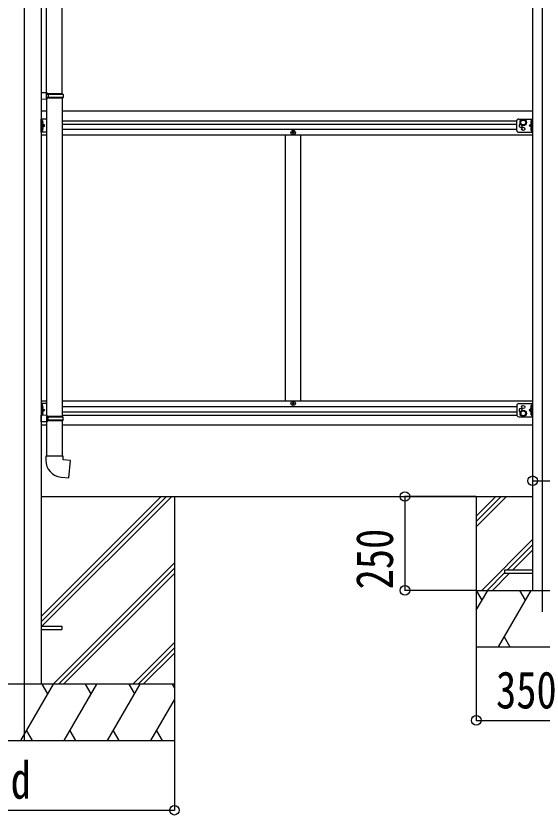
# Model space of a CAD drawing. Units: millimetres, scale not verified. Extents: x -12615 to 12615, y -8910 to 8910.
# Drawn here: x -911 to 490, y -5439 to -3310 of the extents above; entities that cross this region are included whole.
import ezdxf
from ezdxf.enums import TextEntityAlignment as Align

# ---------------------------------------------------------------- set-up
doc = ezdxf.new("R2010")
doc.units = ezdxf.units.MM
doc.header["$LTSCALE"] = 40
for name, color, linetype in [('0-3_YKK_12', 2, 'Continuous'), ('0-4_YKK_13', 4, 'Continuous'), ('0-5_YKK_A1', 4, 'Continuous'), ('0-6_YKK_D', 6, 'Continuous')]:
    doc.layers.add(name, color=color, linetype=linetype)
doc.styles.add('ＭＳ ゴシック', font='')
doc.styles.get('ＭＳ ゴシック').set_extended_font_data('MS Gothic')

msp = doc.modelspace()

# ---------------------------------------------------------------- linework, layer by layer
at = {"layer": '0-3_YKK_12'}
msp.add_line((489.71, -2470.49), (489.71, -4897.35), dxfattribs=at)
msp.add_lwpolyline([(-888.79, -2066.08), (-888.79, -4990.49), (-888.79, -5240.49)], dxfattribs=at)
at = {"layer": '0-4_YKK_13'}
for p, q in [((-829.59, -3515.11), (-829.59, -2672.97)), ((-787.59, -3517.67), (-787.59, -2670.41)), ((-827.59, -3515.17), (-843.59, -3514.7)), ((-843.59, -3514.7), (-843.59, -3532.64)), ((-827.59, -3532.17), (-843.59, -3532.64)), ((-827.59, -3517.17), (-829.59, -3517.17)), ((-786.59, -3517.67), (-829.59, -3517.67)), ((-785.59, -3519.67), (-829.59, -3519.67)), ((-785.59, -3527.67), (-829.59, -3527.67)), ((-786.59, -3529.67), (-829.59, -3529.67)), ((-829.59, -3532.23), (-829.59, -4374.36)), ((-827.59, -3517.17), (-827.59, -3515.17)), ((-827.59, -3532.17), (-827.59, -3530.17)), ((-825.11, -3519.67), (-824.68, -3517.67)), ((-787.59, -3529.67), (-787.59, -4376.92)), ((-785.59, -3519.67), (-786.59, -3517.67)), ((-785.59, -3527.67), (-786.59, -3529.67)), ((-785.59, -3519.67), (-785.59, -3527.67)), ((-843.59, -3619.99), (-843.59, -3584.99)), ((-829.59, -3584.99), (-843.59, -3584.99)), ((-841.06, -3592.34), (-841.67, -3593.49)), ((-841.06, -3594.63), (-841.67, -3593.49)), ((-841.09, -3619.99), (-841.09, -3584.99)), ((-841.09, -3588.79), (-840.8, -3588.79)), ((-841.09, -3588.79), (-841.09, -3598.19)), ((-838.98, -3591.34), (-841, -3592.34)), ((-838.98, -3595.64), (-841, -3594.63)), ((-840.8, -3588.79), (-840.8, -3598.19)), ((422.71, -3614.99), (422.71, -3589.99)), ((427.71, -3584.99), (464.71, -3584.99)), ((460.1, -3591.34), (462.12, -3592.34)), ((460.1, -3595.64), (462.12, -3594.63)), ((462.21, -3588.79), (461.92, -3588.79)), ((461.92, -3588.79), (461.92, -3598.19)), ((462.19, -3592.34), (462.8, -3593.49)), ((462.19, -3594.63), (462.8, -3593.49)), ((462.21, -3619.99), (462.21, -3584.99)), ((462.21, -3588.79), (462.21, -3598.19)), ((464.71, -3619.99), (464.71, -3584.99)), ((-841.06, -3610.34), (-841.67, -3611.49)), ((-841.06, -3612.63), (-841.67, -3611.49)), ((-840.8, -3598.19), (-841.09, -3598.19)), ((-841.09, -3602.49), (-834.09, -3602.49)), ((-840.8, -3606.79), (-841.09, -3606.79)), ((-841.09, -3616.19), (-841.09, -3606.79)), ((-841.09, -3616.19), (-840.8, -3616.19)), ((-838.98, -3609.34), (-841, -3610.34)), ((-838.98, -3613.64), (-841, -3612.63)), ((-840.8, -3616.19), (-840.8, -3606.79)), ((462.21, -3602.49), (455.21, -3602.49)), ((460.1, -3609.34), (462.12, -3610.34)), ((460.1, -3613.64), (462.12, -3612.63)), ((461.92, -3598.19), (462.21, -3598.19)), ((461.92, -3606.79), (462.21, -3606.79)), ((461.92, -3616.19), (461.92, -3606.79)), ((462.21, -3616.19), (461.92, -3616.19)), ((462.19, -3610.34), (462.8, -3611.49)), ((462.19, -3612.63), (462.8, -3611.49)), ((462.21, -3616.19), (462.21, -3606.79)), ((-829.59, -3619.99), (-843.59, -3619.99)), ((-174.29, -3621.49), (-175.29, -3621.49)), ((427.71, -3619.99), (464.71, -3619.99)), ((-174.29, -4341.49), (-175.29, -4341.49)), ((-843.59, -4342.99), (-843.59, -4377.99)), ((-829.59, -4342.99), (-843.59, -4342.99)), ((-841.06, -4350.34), (-841.67, -4351.49)), ((-841.06, -4352.63), (-841.67, -4351.49)), ((-841.09, -4342.99), (-841.09, -4374.02)), ((-841.09, -4346.79), (-840.8, -4346.79)), ((-841.09, -4346.79), (-841.09, -4356.19)), ((-840.8, -4356.19), (-841.09, -4356.19)), ((-841.09, -4360.49), (-834.09, -4360.49)), ((-838.98, -4349.34), (-841, -4350.34)), ((-838.98, -4353.64), (-841, -4352.63)), ((-840.8, -4346.79), (-840.8, -4356.19)), ((422.71, -4347.99), (422.71, -4372.99)), ((427.71, -4342.99), (464.71, -4342.99)), ((462.21, -4360.49), (455.21, -4360.49)), ((460.1, -4349.34), (462.12, -4350.34)), ((460.1, -4353.64), (462.12, -4352.63)), ((462.21, -4346.79), (461.92, -4346.79)), ((461.92, -4346.79), (461.92, -4356.19)), ((461.92, -4356.19), (462.21, -4356.19)), ((462.19, -4350.34), (462.8, -4351.49)), ((462.19, -4352.63), (462.8, -4351.49)), ((462.21, -4342.99), (462.21, -4377.99)), ((462.21, -4346.79), (462.21, -4356.19)), ((464.71, -4342.99), (464.71, -4377.99)), ((-827.59, -4374.42), (-843.59, -4373.95)), ((-843.59, -4391.89), (-843.59, -4373.95)), ((-841.06, -4368.34), (-841.67, -4369.49)), ((-841.06, -4370.63), (-841.67, -4369.49)), ((-840.8, -4364.79), (-841.09, -4364.79)), ((-841.09, -4374.19), (-841.09, -4364.79)), ((-841.09, -4374.19), (-840.8, -4374.19)), ((-838.98, -4367.34), (-841, -4368.34)), ((-838.98, -4371.64), (-841, -4370.63)), ((-840.8, -4374.19), (-840.8, -4364.79)), ((-786.59, -4376.92), (-829.59, -4376.92)), ((-785.59, -4378.92), (-829.59, -4378.92)), ((-827.59, -4374.42), (-827.59, -4376.42)), ((-785.59, -4378.92), (-786.59, -4376.92)), ((-785.59, -4386.92), (-785.59, -4378.92)), ((427.71, -4377.99), (464.71, -4377.99)), ((460.1, -4367.34), (462.12, -4368.34)), ((460.1, -4371.64), (462.12, -4370.63)), ((461.92, -4364.79), (462.21, -4364.79)), ((461.92, -4374.19), (461.92, -4364.79)), ((462.21, -4374.19), (461.92, -4374.19)), ((462.19, -4368.34), (462.8, -4369.49)), ((462.19, -4370.63), (462.8, -4369.49)), ((462.21, -4374.19), (462.21, -4364.79)), ((-827.59, -4391.42), (-843.59, -4391.89)), ((-785.59, -4386.92), (-829.59, -4386.92)), ((-786.59, -4388.92), (-829.59, -4388.92)), ((-827.59, -4389.42), (-829.59, -4389.42)), ((-829.59, -4391.48), (-829.59, -4482.92)), ((-827.59, -4389.42), (-827.59, -4391.42)), ((-825.11, -4386.92), (-824.68, -4388.92)), ((-787.59, -4388.92), (-787.59, -4482.92)), ((-785.59, -4386.92), (-786.59, -4388.92)), ((-785.59, -4482.92), (-831.59, -4482.92)), ((-831.59, -4482.92), (-831.59, -4493.83)), ((-785.59, -4492.92), (-785.59, -4482.92)), ((464.71, -4786.49), (389.71, -4786.49)), ((-843.59, -4935.99), (-788.79, -4935.99)), ((-788.79, -4935.99), (-788.79, -4944.99)), ((-843.59, -4944.99), (-788.79, -4944.99))]:
    msp.add_line(p, q, dxfattribs=at)
for points in [[(-827.59, -3530.17), (-829.59, -3530.17), (-829.59, -3517.17)], [(-825.11, -3519.67), (-825.11, -3527.67), (-824.68, -3529.67)], [(-840.49, -3607.06), (-834.09, -3602.49), (-840.49, -3597.91)], [(-173.29, -3619.49), (-173.29, -3618.49), (-172.29, -3618.49), (-172.29, -3619.49)], [(461.61, -3607.06), (455.21, -3602.49), (461.61, -3597.91)], [(-175.29, -3621.49), (-175.29, -3620.49), (-174.29, -3620.49)], [(-172.29, -3622.49), (-172.29, -3623.49), (-173.29, -3623.49), (-173.29, -3622.49)], [(-171.29, -3620.49), (-170.29, -3620.49), (-170.29, -3621.49), (-171.29, -3621.49)], [(-175.29, -4341.49), (-175.29, -4342.49), (-174.29, -4342.49)], [(-172.29, -4340.49), (-172.29, -4339.49), (-173.29, -4339.49), (-173.29, -4340.49)], [(-171.29, -4342.49), (-170.29, -4342.49), (-170.29, -4341.49), (-171.29, -4341.49)], [(-840.49, -4355.91), (-834.09, -4360.49), (-840.49, -4365.06)], [(-173.29, -4343.49), (-173.29, -4344.49), (-172.29, -4344.49), (-172.29, -4343.49)], [(461.61, -4355.91), (455.21, -4360.49), (461.61, -4365.06)], [(-827.59, -4376.42), (-829.59, -4376.42), (-829.59, -4389.42)], [(-825.11, -4386.92), (-825.11, -4378.92), (-824.68, -4376.92)], [(-790.51, -4538.66), (-769.67, -4540.49), (-765.66, -4494.66), (-785.59, -4492.92)], [(389.71, -4786.49), (389.71, -4794.49), (464.71, -4794.49)]]:
    msp.add_lwpolyline(points, dxfattribs=at)
for points in [[(439.71, -3586.48), (446.21, -3590.23), (446.21, -3597.74), (439.71, -3601.49), (433.21, -3597.74), (433.21, -3590.23)], [(439.71, -4376.49), (446.21, -4372.74), (446.21, -4365.23), (439.71, -4361.48), (433.21, -4365.23), (433.21, -4372.74)]]:
    msp.add_lwpolyline(points, close=True, dxfattribs=at)
for centre, radius in [((439.71, -3593.99), 8.5), ((439.71, -3593.99), 7.5), ((439.71, -3593.99), 6.5), ((-172.79, -3620.99), 5.9), ((439.71, -3610.99), 4.25), ((-172.79, -4341.99), 5.9), ((439.71, -4368.99), 8.5), ((439.71, -4368.99), 7.5), ((439.71, -4368.99), 6.5), ((439.71, -4351.99), 4.25)]:
    msp.add_circle(centre, radius, dxfattribs=at)
for centre, radius, start, end in [((-844.69, -3593.49), 6.1, 309.60193, 50.39807), ((427.71, -3589.99), 5, 90, 180), ((465.81, -3593.49), 6.1, 129.60193, 230.39807), ((-844.69, -3611.49), 6.1, 309.60193, 50.39807), ((427.71, -3614.99), 5, 180, 270), ((432.71, -3602.49), 4.25, 94.76077, 6.29431), ((465.81, -3611.49), 6.1, 129.60193, 230.39807), ((-174.29, -3619.49), 1, 270, 0), ((-174.29, -3622.49), 1, 0, 90), ((-171.29, -3619.49), 1, 180, 270), ((-171.29, -3622.49), 1, 90, 180), ((-174.29, -4340.49), 1, 270, 0), ((-171.29, -4340.49), 1, 180, 270), ((-844.69, -4351.49), 6.1, 309.60193, 50.39807), ((-174.29, -4343.49), 1, 0, 90), ((-171.29, -4343.49), 1, 90, 180), ((427.71, -4347.99), 5, 90, 180), ((432.71, -4360.49), 4.25, 353.70569, 265.23923), ((465.81, -4351.49), 6.1, 129.60193, 230.39807), ((-844.69, -4369.49), 6.1, 309.60193, 50.39807), ((427.71, -4372.99), 5, 180, 270), ((465.81, -4369.49), 6.1, 129.60193, 230.39807), ((-786.59, -4493.83), 45, 180, 265)]:
    msp.add_arc(centre, radius, start, end, dxfattribs=at)
at = {"layer": '0-5_YKK_A1'}
for p, q in [((-843.59, -2461.49), (-843.59, -5090.49)), ((464.71, -2477.49), (464.71, -4840.49)), ((-829.59, -3563.49), (-843.59, -3563.49)), ((464.71, -3563.49), (-787.59, -3563.49)), ((-787.59, -3589.49), (422.74, -3589.49)), ((-787.59, -3598.49), (422.71, -3598.49)), ((-787.59, -3611.99), (422.71, -3611.99)), ((-829.59, -3627.49), (-843.59, -3627.49)), ((464.71, -3627.49), (-787.59, -3627.49)), ((-192.79, -4335.49), (-192.79, -3627.49)), ((-152.79, -4335.49), (-152.79, -3627.49)), ((-843.59, -4335.49), (-829.59, -4335.49)), ((-787.59, -4335.49), (464.71, -4335.49)), ((-787.59, -4350.99), (422.71, -4350.99)), ((-787.59, -4364.49), (422.71, -4364.49)), ((-787.59, -4373.49), (422.74, -4373.49)), ((-843.59, -4399.49), (-829.59, -4399.49)), ((-787.59, -4399.49), (464.71, -4399.49)), ((-843.59, -4590.49), (464.71, -4590.49)), ((-843.59, -4938.05), (-496.03, -4590.49)), ((-843.59, -4909.76), (-524.31, -4590.49)), ((-843.59, -4923.9), (-510.17, -4590.49)), ((-488.99, -4590.49), (-488.99, -5240.49)), ((314.71, -4590.49), (314.71, -4990.49)), ((314.71, -4642.83), (367.06, -4590.49)), ((314.71, -4656.98), (381.2, -4590.49)), ((314.71, -4671.12), (395.34, -4590.49)), ((329.19, -4840.49), (464.71, -4704.97)), ((397.33, -4786.49), (464.71, -4719.11)), ((411.47, -4786.49), (464.71, -4733.25)), ((-812.18, -5090.49), (-488.99, -4767.3)), ((-798.04, -5090.49), (-488.99, -4781.44)), ((-783.89, -5090.49), (-488.99, -4795.58)), ((343.33, -4840.49), (389.71, -4794.11)), ((357.47, -4840.49), (403.47, -4794.49)), ((314.71, -4840.49), (664.71, -4840.49)), ((314.71, -4893.6), (345.38, -4840.49)), ((330.38, -4866.47), (315.37, -4840.49)), ((374.25, -4990.49), (460.85, -4840.49)), ((445.85, -4866.47), (430.84, -4840.49)), ((-600.05, -5090.49), (-488.99, -4979.43)), ((389.24, -4964.51), (404.24, -4990.49)), ((-585.9, -5090.49), (-488.99, -4993.57)), ((314.71, -4990.49), (664.71, -4990.49)), ((-571.76, -5090.49), (-488.99, -5007.71)), ((-488.99, -5090.49), (-1288.99, -5090.49)), ((-897.83, -5240.49), (-811.23, -5090.49)), ((-826.23, -5116.47), (-841.23, -5090.48)), ((-782.36, -5240.49), (-695.76, -5090.49)), ((-710.76, -5116.47), (-725.76, -5090.49)), ((-666.89, -5240.49), (-580.29, -5090.49)), ((-610.29, -5090.49), (-595.29, -5116.47)), ((-494.82, -5090.49), (-488.99, -5100.59)), ((-551.42, -5240.49), (-488.99, -5132.35)), ((-882.83, -5214.51), (-867.83, -5240.49)), ((-767.36, -5214.51), (-752.36, -5240.49)), ((-651.89, -5214.51), (-636.89, -5240.49)), ((-536.42, -5214.51), (-521.42, -5240.49)), ((-1288.99, -5240.49), (-488.99, -5240.49))]:
    msp.add_line(p, q, dxfattribs=at)
at = {"layer": '0-6_YKK_D'}
for p, q in [((464.71, -4509.32), (464.71, -4549.56)), ((313.71, -4590.49), (123.74, -4590.49)), ((124.74, -4590.49), (124.74, -4840.49)), ((313.71, -4840.49), (123.74, -4840.49)), ((314.71, -4991.49), (314.71, -5187.76)), ((314.71, -5186.76), (664.71, -5186.76)), ((-488.99, -5226.27), (-488.99, -5427.2)), ((-1288.99, -5426.2), (-488.99, -5426.2))]:
    msp.add_line(p, q, dxfattribs=at)
msp.add_lwpolyline([(464.71, -4548.56), (514.71, -4548.56), (728.11, -4548.56)], dxfattribs=at)
for centre in [(464.71, -4548.56), (124.74, -4590.49), (124.74, -4840.49), (314.71, -5186.76), (-488.99, -5426.2)]:
    msp.add_circle(centre, 12.75, dxfattribs=at)

# ---------------------------------------------------------------- texts
at = {"layer": '0-6_YKK_D', "style": 'ＭＳ ゴシック', "width": 0.8}
msp.add_text('250', height=98.97, rotation=90, dxfattribs=at).set_placement((122.74, -4837.89), align=Align.BOTTOM_LEFT)
for s, p in [('350', (367.31, -5184.76)), ('d', (-924.99, -5424.9))]:
    msp.add_text(s, height=98.97, dxfattribs=at).set_placement(p, align=Align.BOTTOM_LEFT)

doc.saveas('drawing.dxf')
